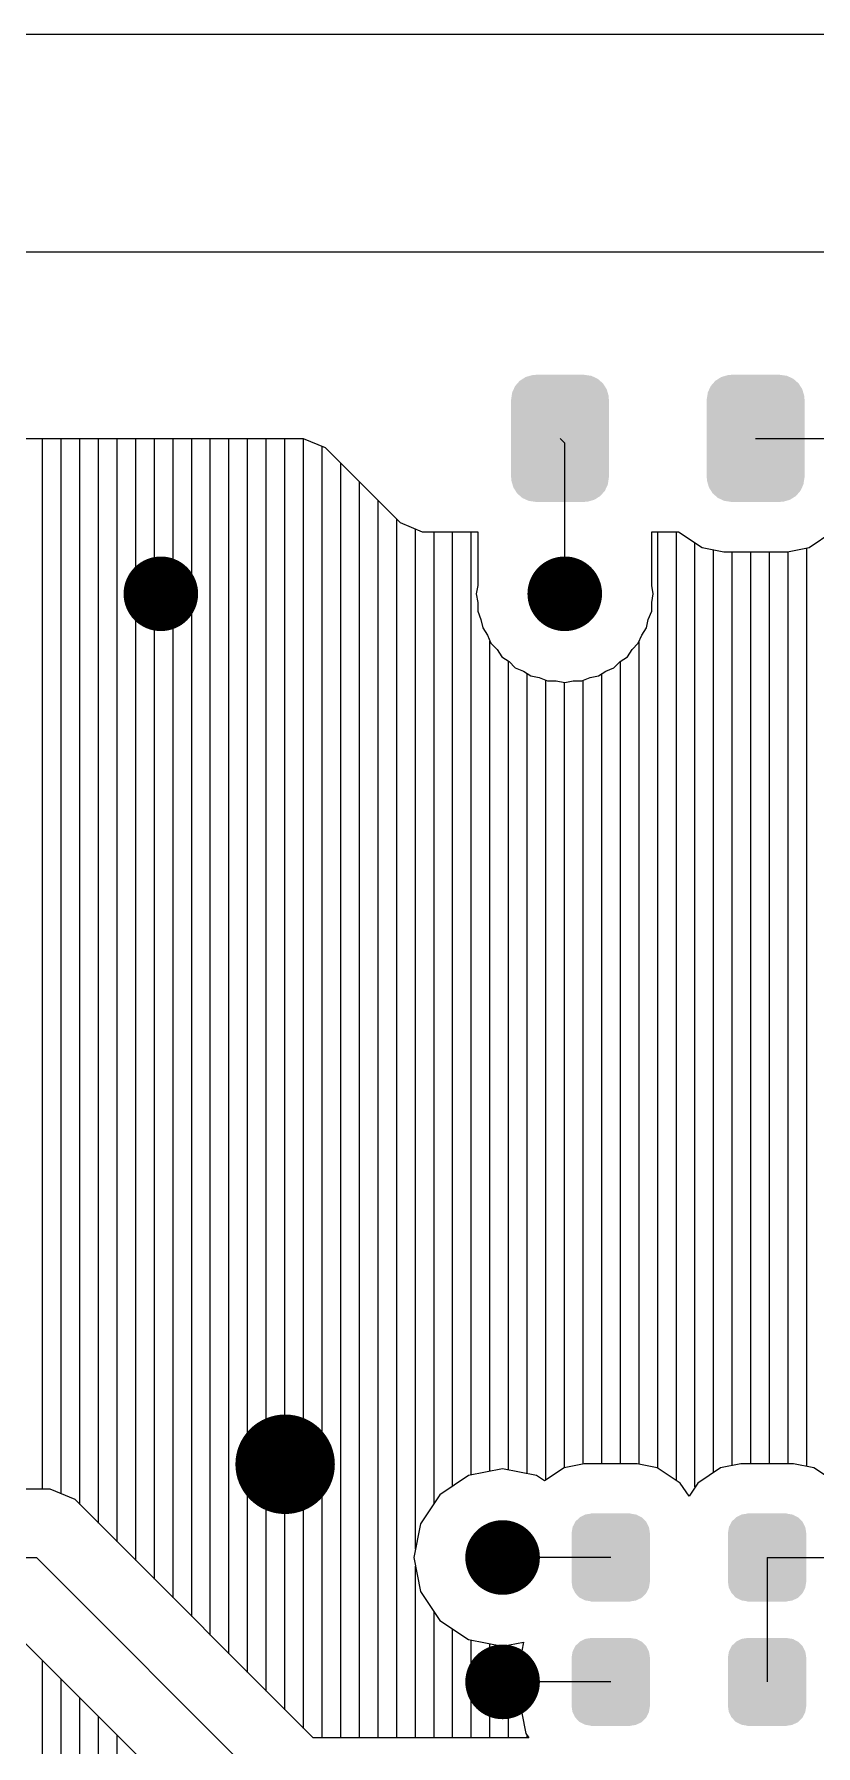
# Model space of a CAD drawing. Extents: x 295 to 953, y 10 to 290.
# Drawn here: x 617.91 to 631.09, y 197.86 to 226.7 of the extents above; entities that cross this region are included whole.
import ezdxf

# ---------------------------------------------------------------- set-up
doc = ezdxf.new("R2010")
doc.units = 0
doc.header["$LTSCALE"] = 5
doc.header["$MEASUREMENT"] = 0
doc.layers.get('0').update_dxf_attribs({"linetype": 'CONTINUOUS', "lineweight": 25})
doc.layers.add('DV-INT-A3_BOT', color=7, linetype='CONTINUOUS')

msp = doc.modelspace()

# ---------------------------------------------------------------- linework, layer by layer
for points, const_width in [([(620.361, 217.268, -1), (619.733, 217.268, -1)], 0.629), ([(627.172, 217.268, -1), (626.543, 217.268, -1)], 0.629), ([(622.562, 202.599, -1), (621.723, 202.599, -1)], 0.838), ([(626.124, 201.028, -1), (625.495, 201.028, -1)], 0.629), ([(626.124, 198.932, -1), (625.495, 198.932, -1)], 0.629)]:
    msp.add_lwpolyline(points, format="xyb", close=True, dxfattribs=dict(const_width=const_width))
for points in [[(627.349, 220.921), (627.307, 220.941), (626.198, 220.921), (626.267, 220.941)], [(627.307, 220.941), (627.222, 220.953), (626.267, 220.941), (626.311, 220.953)], [(627.222, 220.953), (627.196, 220.957), (626.311, 220.953), (626.365, 220.957)], [(627.19, 220.958), (627.19, 220.96), (626.365, 220.958), (626.365, 220.96)], [(627.196, 220.957), (627.19, 220.958), (626.365, 220.957), (626.365, 220.958)], [(630.648, 220.921), (630.605, 220.941), (629.496, 220.921), (629.565, 220.941)], [(630.605, 220.941), (630.52, 220.953), (629.565, 220.941), (629.609, 220.953)], [(630.52, 220.953), (630.494, 220.957), (629.609, 220.953), (629.663, 220.957)], [(630.489, 220.958), (630.489, 220.96), (629.663, 220.958), (629.663, 220.96)], [(630.494, 220.957), (630.489, 220.958), (629.663, 220.957), (629.663, 220.958)], [(627.597, 220.603), (627.58, 220.663), (625.962, 220.603), (625.972, 220.663)], [(627.58, 220.663), (627.565, 220.715), (625.972, 220.663), (625.996, 220.715)], [(627.565, 220.715), (627.53, 220.77), (625.996, 220.715), (626.021, 220.77)], [(627.53, 220.77), (627.501, 220.814), (626.021, 220.77), (626.06, 220.814)], [(627.501, 220.814), (627.451, 220.858), (626.06, 220.814), (626.099, 220.858)], [(627.451, 220.858), (627.413, 220.891), (626.099, 220.858), (626.151, 220.891)], [(627.413, 220.891), (627.349, 220.921), (626.151, 220.891), (626.198, 220.921)], [(630.896, 220.603), (630.878, 220.663), (629.261, 220.603), (629.27, 220.663)], [(630.878, 220.663), (630.863, 220.715), (629.27, 220.663), (629.294, 220.715)], [(630.863, 220.715), (630.828, 220.77), (629.294, 220.715), (629.32, 220.77)], [(630.828, 220.77), (630.8, 220.814), (629.32, 220.77), (629.358, 220.814)], [(630.8, 220.814), (630.75, 220.858), (629.358, 220.814), (629.397, 220.858)], [(630.75, 220.858), (630.711, 220.891), (629.397, 220.858), (629.45, 220.891)], [(630.711, 220.891), (630.648, 220.921), (629.45, 220.891), (629.496, 220.921)], [(627.603, 219.227), (627.603, 220.547), (625.952, 219.227), (625.952, 220.547)], [(627.601, 220.547), (627.597, 220.603), (625.954, 220.547), (625.962, 220.603)], [(630.902, 219.227), (630.902, 220.547), (629.25, 219.227), (629.25, 220.547)], [(630.9, 220.547), (630.896, 220.603), (629.252, 220.547), (629.261, 220.603)], [(627.593, 219.172), (627.601, 219.227), (625.958, 219.172), (625.954, 219.227)], [(630.891, 219.172), (630.9, 219.227), (629.256, 219.172), (629.252, 219.227)], [(627.584, 219.111), (627.593, 219.172), (625.976, 219.111), (625.958, 219.172)], [(627.56, 219.059), (627.584, 219.111), (625.991, 219.059), (625.976, 219.111)], [(627.535, 219.005), (627.56, 219.059), (626.026, 219.005), (625.991, 219.059)], [(627.496, 218.96), (627.535, 219.005), (626.054, 218.96), (626.026, 219.005)], [(627.457, 218.916), (627.496, 218.96), (626.104, 218.916), (626.054, 218.96)], [(627.405, 218.883), (627.457, 218.916), (626.142, 218.883), (626.104, 218.916)], [(630.882, 219.111), (630.891, 219.172), (629.274, 219.111), (629.256, 219.172)], [(630.858, 219.059), (630.882, 219.111), (629.289, 219.059), (629.274, 219.111)], [(630.833, 219.005), (630.858, 219.059), (629.324, 219.005), (629.289, 219.059)], [(630.794, 218.96), (630.833, 219.005), (629.352, 218.96), (629.324, 219.005)], [(630.756, 218.916), (630.794, 218.96), (629.403, 218.916), (629.352, 218.96)], [(630.703, 218.883), (630.756, 218.916), (629.441, 218.883), (629.403, 218.916)], [(627.358, 218.853), (627.405, 218.883), (626.207, 218.853), (626.142, 218.883)], [(627.291, 218.834), (627.358, 218.853), (626.249, 218.834), (626.207, 218.853)], [(627.246, 218.821), (627.291, 218.834), (626.337, 218.821), (626.249, 218.834)], [(627.19, 218.817), (627.246, 218.821), (626.364, 218.817), (626.337, 218.821)], [(627.19, 218.817), (627.19, 218.817), (626.365, 218.817), (626.364, 218.817)], [(627.19, 218.814), (627.19, 218.817), (626.365, 218.814), (626.365, 218.817)], [(630.657, 218.853), (630.703, 218.883), (629.505, 218.853), (629.441, 218.883)], [(630.589, 218.834), (630.657, 218.853), (629.547, 218.834), (629.505, 218.853)], [(630.544, 218.821), (630.589, 218.834), (629.635, 218.821), (629.547, 218.834)], [(630.489, 218.817), (630.544, 218.821), (629.662, 218.817), (629.635, 218.821)], [(630.489, 218.817), (630.489, 218.817), (629.663, 218.817), (629.662, 218.817)], [(630.489, 218.814), (630.489, 218.817), (629.663, 218.814), (629.663, 218.817)], [(628.273, 201.544), (628.233, 201.627), (626.99, 201.544), (627.034, 201.627)], [(628.233, 201.627), (628.224, 201.636), (627.034, 201.627), (627.039, 201.636)], [(628.224, 201.636), (628.16, 201.702), (627.039, 201.636), (627.108, 201.702)], [(628.16, 201.702), (628.147, 201.709), (627.108, 201.702), (627.115, 201.709)], [(628.147, 201.709), (628.067, 201.75), (627.115, 201.709), (627.202, 201.75)], [(628.067, 201.75), (628.046, 201.754), (627.202, 201.75), (627.209, 201.754)], [(628.046, 201.754), (627.964, 201.767), (627.209, 201.754), (627.302, 201.767)], [(627.964, 201.767), (627.964, 201.77), (627.302, 201.767), (627.302, 201.77)], [(630.909, 201.544), (630.869, 201.627), (629.626, 201.544), (629.67, 201.627)], [(630.869, 201.627), (630.86, 201.636), (629.67, 201.627), (629.675, 201.636)], [(630.86, 201.636), (630.796, 201.702), (629.675, 201.636), (629.744, 201.702)], [(630.796, 201.702), (630.783, 201.709), (629.744, 201.702), (629.751, 201.709)], [(630.783, 201.709), (630.703, 201.75), (629.751, 201.709), (629.838, 201.75)], [(630.703, 201.75), (630.682, 201.754), (629.838, 201.75), (629.845, 201.754)], [(630.682, 201.754), (630.6, 201.767), (629.845, 201.754), (629.938, 201.767)], [(630.6, 201.767), (630.6, 201.77), (629.938, 201.767), (629.938, 201.77)], [(628.293, 201.441), (628.279, 201.533), (626.973, 201.441), (626.988, 201.533)], [(628.293, 201.439), (628.293, 201.441), (626.973, 201.439), (626.973, 201.441)], [(628.293, 200.617), (628.293, 201.439), (626.973, 200.617), (626.973, 201.439)], [(628.279, 201.533), (628.273, 201.544), (626.988, 201.533), (626.99, 201.544)], [(630.929, 201.441), (630.915, 201.533), (629.609, 201.441), (629.624, 201.533)], [(630.929, 201.439), (630.929, 201.441), (629.609, 201.439), (629.609, 201.441)], [(630.929, 200.617), (630.929, 201.439), (629.609, 200.617), (629.609, 201.439)], [(630.915, 201.533), (630.909, 201.544), (629.624, 201.533), (629.626, 201.544)], [(628.293, 200.615), (628.293, 200.617), (626.973, 200.615), (626.973, 200.617)], [(628.277, 200.523), (628.293, 200.615), (626.987, 200.523), (626.973, 200.615)], [(628.275, 200.512), (628.277, 200.523), (626.992, 200.512), (626.987, 200.523)], [(628.231, 200.429), (628.275, 200.512), (627.032, 200.429), (626.992, 200.512)], [(630.929, 200.615), (630.929, 200.617), (629.609, 200.615), (629.609, 200.617)], [(630.913, 200.523), (630.929, 200.615), (629.623, 200.523), (629.609, 200.615)], [(630.911, 200.512), (630.913, 200.523), (629.628, 200.512), (629.623, 200.523)], [(630.867, 200.429), (630.911, 200.512), (629.668, 200.429), (629.628, 200.512)], [(628.226, 200.419), (628.231, 200.429), (627.041, 200.419), (627.032, 200.429)], [(628.158, 200.354), (628.226, 200.419), (627.105, 200.354), (627.041, 200.419)], [(628.15, 200.347), (628.158, 200.354), (627.118, 200.347), (627.105, 200.354)], [(628.063, 200.305), (628.15, 200.347), (627.198, 200.305), (627.118, 200.347)], [(628.056, 200.302), (628.063, 200.305), (627.22, 200.302), (627.198, 200.305)], [(627.964, 200.289), (628.056, 200.302), (627.302, 200.289), (627.22, 200.302)], [(627.964, 200.286), (627.964, 200.289), (627.302, 200.286), (627.302, 200.289)], [(630.862, 200.419), (630.867, 200.429), (629.678, 200.419), (629.668, 200.429)], [(630.794, 200.354), (630.862, 200.419), (629.741, 200.354), (629.678, 200.419)], [(630.787, 200.347), (630.794, 200.354), (629.754, 200.347), (629.741, 200.354)], [(630.699, 200.305), (630.787, 200.347), (629.834, 200.305), (629.754, 200.347)], [(630.692, 200.302), (630.699, 200.305), (629.856, 200.302), (629.834, 200.305)], [(630.6, 200.289), (630.692, 200.302), (629.938, 200.289), (629.856, 200.302)], [(630.6, 200.286), (630.6, 200.289), (629.938, 200.286), (629.938, 200.289)], [(628.224, 199.541), (628.16, 199.606), (627.039, 199.541), (627.108, 199.606)], [(628.16, 199.606), (628.147, 199.613), (627.108, 199.606), (627.115, 199.613)], [(628.147, 199.613), (628.067, 199.655), (627.115, 199.613), (627.202, 199.655)], [(628.067, 199.655), (628.046, 199.658), (627.202, 199.655), (627.209, 199.658)], [(628.046, 199.658), (627.964, 199.671), (627.209, 199.658), (627.302, 199.671)], [(627.964, 199.671), (627.964, 199.674), (627.302, 199.671), (627.302, 199.674)], [(630.86, 199.541), (630.796, 199.606), (629.675, 199.541), (629.744, 199.606)], [(630.796, 199.606), (630.783, 199.613), (629.744, 199.606), (629.751, 199.613)], [(630.783, 199.613), (630.703, 199.655), (629.751, 199.613), (629.838, 199.655)], [(630.703, 199.655), (630.682, 199.658), (629.838, 199.655), (629.845, 199.658)], [(630.682, 199.658), (630.6, 199.671), (629.845, 199.658), (629.938, 199.671)], [(630.6, 199.671), (630.6, 199.674), (629.938, 199.671), (629.938, 199.674)], [(628.293, 199.345), (628.279, 199.437), (626.973, 199.345), (626.988, 199.437)], [(628.293, 199.343), (628.293, 199.345), (626.973, 199.343), (626.973, 199.345)], [(628.293, 198.522), (628.293, 199.343), (626.973, 198.522), (626.973, 199.343)], [(628.279, 199.437), (628.273, 199.448), (626.988, 199.437), (626.99, 199.448)], [(628.273, 199.448), (628.233, 199.531), (626.99, 199.448), (627.034, 199.531)], [(628.233, 199.531), (628.224, 199.541), (627.034, 199.531), (627.039, 199.541)], [(630.929, 199.345), (630.915, 199.437), (629.609, 199.345), (629.624, 199.437)], [(630.929, 199.343), (630.929, 199.345), (629.609, 199.343), (629.609, 199.345)], [(630.929, 198.522), (630.929, 199.343), (629.609, 198.522), (629.609, 199.343)], [(630.915, 199.437), (630.909, 199.448), (629.624, 199.437), (629.626, 199.448)], [(630.909, 199.448), (630.869, 199.531), (629.626, 199.448), (629.67, 199.531)], [(630.869, 199.531), (630.86, 199.541), (629.67, 199.531), (629.675, 199.541)], [(628.293, 198.52), (628.293, 198.522), (626.973, 198.52), (626.973, 198.522)], [(628.277, 198.427), (628.293, 198.52), (626.987, 198.427), (626.973, 198.52)], [(630.929, 198.52), (630.929, 198.522), (629.609, 198.52), (629.609, 198.522)], [(630.913, 198.427), (630.929, 198.52), (629.623, 198.427), (629.609, 198.52)], [(628.275, 198.416), (628.277, 198.427), (626.992, 198.416), (626.987, 198.427)], [(628.231, 198.333), (628.275, 198.416), (627.032, 198.333), (626.992, 198.416)], [(628.226, 198.324), (628.231, 198.333), (627.041, 198.324), (627.032, 198.333)], [(628.158, 198.258), (628.226, 198.324), (627.105, 198.258), (627.041, 198.324)], [(628.15, 198.251), (628.158, 198.258), (627.118, 198.251), (627.105, 198.258)], [(628.063, 198.21), (628.15, 198.251), (627.198, 198.21), (627.118, 198.251)], [(628.056, 198.206), (628.063, 198.21), (627.22, 198.206), (627.198, 198.21)], [(627.964, 198.193), (628.056, 198.206), (627.302, 198.193), (627.22, 198.206)], [(627.964, 198.191), (627.964, 198.193), (627.302, 198.191), (627.302, 198.193)], [(630.911, 198.416), (630.913, 198.427), (629.628, 198.416), (629.623, 198.427)], [(630.867, 198.333), (630.911, 198.416), (629.668, 198.333), (629.628, 198.416)], [(630.862, 198.324), (630.867, 198.333), (629.678, 198.324), (629.668, 198.333)], [(630.794, 198.258), (630.862, 198.324), (629.741, 198.258), (629.678, 198.324)], [(630.787, 198.251), (630.794, 198.258), (629.754, 198.251), (629.741, 198.258)], [(630.699, 198.21), (630.787, 198.251), (629.834, 198.21), (629.754, 198.251)], [(630.692, 198.206), (630.699, 198.21), (629.856, 198.206), (629.834, 198.21)], [(630.6, 198.193), (630.692, 198.206), (629.938, 198.193), (629.856, 198.206)], [(630.6, 198.191), (630.6, 198.193), (629.938, 198.191), (629.938, 198.193)]]:
    msp.add_solid(points)
at = {"layer": 'DV-INT-A3_BOT'}
for p, q in [((535.703, 226.698), (753.111, 226.698)), ((537.799, 223.031), (802.355, 223.031)), ((613.76, 219.887), (622.448, 219.887)), ((618.052, 202.18), (618.052, 219.887)), ((618.366, 202.101), (618.366, 219.887)), ((618.681, 201.921), (618.681, 219.887)), ((618.995, 201.606), (618.995, 219.887)), ((619.309, 201.292), (619.309, 219.887)), ((619.624, 200.978), (619.624, 219.887)), ((619.938, 200.663), (619.938, 219.887)), ((620.252, 200.349), (620.252, 219.887)), ((620.567, 200.035), (620.567, 219.887)), ((620.881, 199.72), (620.881, 219.887)), ((621.195, 199.406), (621.195, 219.887)), ((621.51, 199.092), (621.51, 219.887)), ((621.824, 198.777), (621.824, 219.887)), ((622.138, 198.463), (622.138, 219.887)), ((622.448, 219.887), (622.817, 219.732)), ((622.453, 198.149), (622.453, 219.883)), ((626.857, 219.808), (626.778, 219.887)), ((626.857, 217.268), (626.857, 219.808)), ((630.076, 219.887), (763.589, 219.887)), ((622.767, 197.989), (622.767, 219.753)), ((622.817, 219.732), (624.083, 218.467)), ((623.081, 197.989), (623.081, 219.468)), ((623.396, 197.989), (623.396, 219.154)), ((623.71, 197.989), (623.71, 218.84)), ((624.024, 197.989), (624.024, 218.521)), ((624.083, 218.467), (624.452, 218.312)), ((624.339, 201.17), (624.339, 218.362)), ((624.452, 218.312), (625.39, 218.312)), ((624.653, 201.941), (624.653, 218.312)), ((624.967, 202.231), (624.967, 218.312)), ((625.281, 202.415), (625.281, 218.312)), ((625.39, 218.312), (625.39, 217.41)), ((628.324, 217.41), (628.324, 218.312)), ((628.324, 218.312), (628.777, 218.312)), ((628.425, 202.532), (628.425, 218.312)), ((628.739, 202.323), (628.739, 218.312)), ((628.777, 218.312), (629.175, 218.047)), ((629.053, 202.218), (629.053, 218.127)), ((630.977, 218.047), (631.375, 218.316)), ((629.175, 218.047), (629.54, 217.976)), ((629.368, 202.461), (629.368, 218.01)), ((629.54, 217.976), (630.612, 217.976)), ((629.682, 202.579), (629.682, 217.976)), ((629.996, 202.608), (629.996, 217.976)), ((630.311, 202.608), (630.311, 217.976)), ((630.612, 217.976), (630.977, 218.047)), ((630.625, 202.608), (630.625, 217.976)), ((630.939, 202.562), (630.939, 218.039)), ((625.39, 217.41), (625.361, 217.268)), ((625.361, 217.268), (625.39, 217.121)), ((628.349, 217.268), (628.324, 217.41)), ((628.324, 217.121), (628.349, 217.268)), ((625.39, 217.121), (625.39, 216.975)), ((625.39, 216.975), (625.445, 216.836)), ((628.265, 216.836), (628.324, 216.975)), ((628.324, 216.975), (628.324, 217.121)), ((625.445, 216.836), (625.474, 216.694)), ((625.474, 216.694), (625.554, 216.572)), ((628.157, 216.572), (628.236, 216.694)), ((628.236, 216.694), (628.265, 216.836)), ((625.554, 216.572), (625.613, 216.434)), ((625.596, 202.478), (625.596, 216.467)), ((625.613, 216.434), (625.717, 216.329)), ((625.717, 216.329), (625.797, 216.208)), ((627.913, 216.208), (627.993, 216.329)), ((627.993, 216.329), (628.098, 216.434)), ((628.098, 216.434), (628.157, 216.572)), ((628.11, 202.599), (628.11, 216.467)), ((625.797, 216.208), (625.919, 216.128)), ((625.91, 202.499), (625.91, 216.132)), ((625.919, 216.128), (626.023, 216.023)), ((627.687, 216.023), (627.792, 216.128)), ((627.792, 216.128), (627.913, 216.208)), ((627.796, 202.608), (627.796, 216.132)), ((626.023, 216.023), (626.162, 215.965)), ((626.162, 215.965), (626.283, 215.885)), ((626.224, 202.436), (626.224, 215.923)), ((626.283, 215.885), (626.426, 215.856)), ((626.426, 215.856), (626.564, 215.801)), ((626.539, 202.335), (626.539, 215.809)), ((626.564, 215.801), (626.711, 215.801)), ((626.711, 215.801), (626.857, 215.772)), ((626.853, 202.541), (626.853, 215.772)), ((626.857, 215.772), (627, 215.801)), ((627, 215.801), (627.146, 215.801)), ((627.146, 215.801), (627.285, 215.856)), ((627.167, 202.604), (627.167, 215.809)), ((627.285, 215.856), (627.427, 215.885)), ((627.427, 215.885), (627.549, 215.965)), ((627.482, 202.608), (627.482, 215.923)), ((627.549, 215.965), (627.687, 216.023)), ((625.81, 202.52), (625.235, 202.407)), ((626.38, 202.407), (625.81, 202.52)), ((626.845, 202.537), (626.514, 202.319)), ((627.184, 202.608), (626.845, 202.537)), ((628.077, 202.608), (627.184, 202.608)), ((628.416, 202.537), (628.077, 202.608)), ((628.802, 202.281), (628.416, 202.537)), ((629.485, 202.537), (629.099, 202.281)), ((629.825, 202.608), (629.485, 202.537)), ((630.717, 202.608), (629.825, 202.608)), ((631.057, 202.537), (630.717, 202.608)), ((631.388, 202.319), (631.057, 202.537)), ((625.235, 202.407), (624.749, 202.084)), ((626.514, 202.319), (626.38, 202.407)), ((628.953, 202.059), (628.802, 202.281)), ((629.099, 202.281), (628.953, 202.059)), ((618.178, 202.18), (617.293, 202.18)), ((618.601, 202.004), (618.178, 202.18)), ((618.928, 201.677), (618.601, 202.004)), ((624.749, 202.084), (624.427, 201.598)), ((622.616, 197.989), (618.928, 201.677)), ((624.427, 201.598), (624.313, 201.028)), ((616.38, 201.028), (617.951, 201.028)), ((617.951, 201.028), (622.142, 196.837)), ((624.313, 201.028), (624.427, 200.454)), ((624.339, 197.989), (624.339, 200.881)), ((627.633, 201.028), (625.81, 201.028)), ((630.269, 201.028), (630.269, 198.932)), ((630.269, 201.028), (632.096, 201.028)), ((624.427, 200.454), (624.749, 199.968)), ((624.653, 197.989), (624.653, 200.11)), ((624.749, 199.968), (625.235, 199.645)), ((617.591, 199.754), (621.162, 196.183)), ((624.967, 197.989), (624.967, 199.821)), ((625.235, 199.645), (625.81, 199.532)), ((625.281, 197.989), (625.281, 199.636)), ((625.81, 199.532), (626.162, 199.599)), ((626.162, 199.599), (626.132, 199.456)), ((625.596, 197.989), (625.596, 199.574)), ((625.91, 197.989), (625.91, 199.553)), ((626.132, 199.456), (626.132, 198.404)), ((618.052, 148.783), (618.052, 199.293)), ((618.366, 149.554), (618.366, 198.978)), ((627.633, 198.932), (625.81, 198.932)), ((627.318, 198.932), (626.132, 198.932)), ((618.681, 149.843), (618.681, 198.664)), ((618.995, 150.028), (618.995, 198.35)), ((626.132, 198.404), (626.199, 198.061)), ((619.309, 150.09), (619.309, 198.035)), ((626.25, 197.989), (622.616, 197.989)), ((626.199, 198.061), (626.25, 197.989)), ((626.224, 197.989), (626.224, 198.023))]:
    msp.add_line(p, q, dxfattribs=at)

doc.saveas('drawing.dxf')
